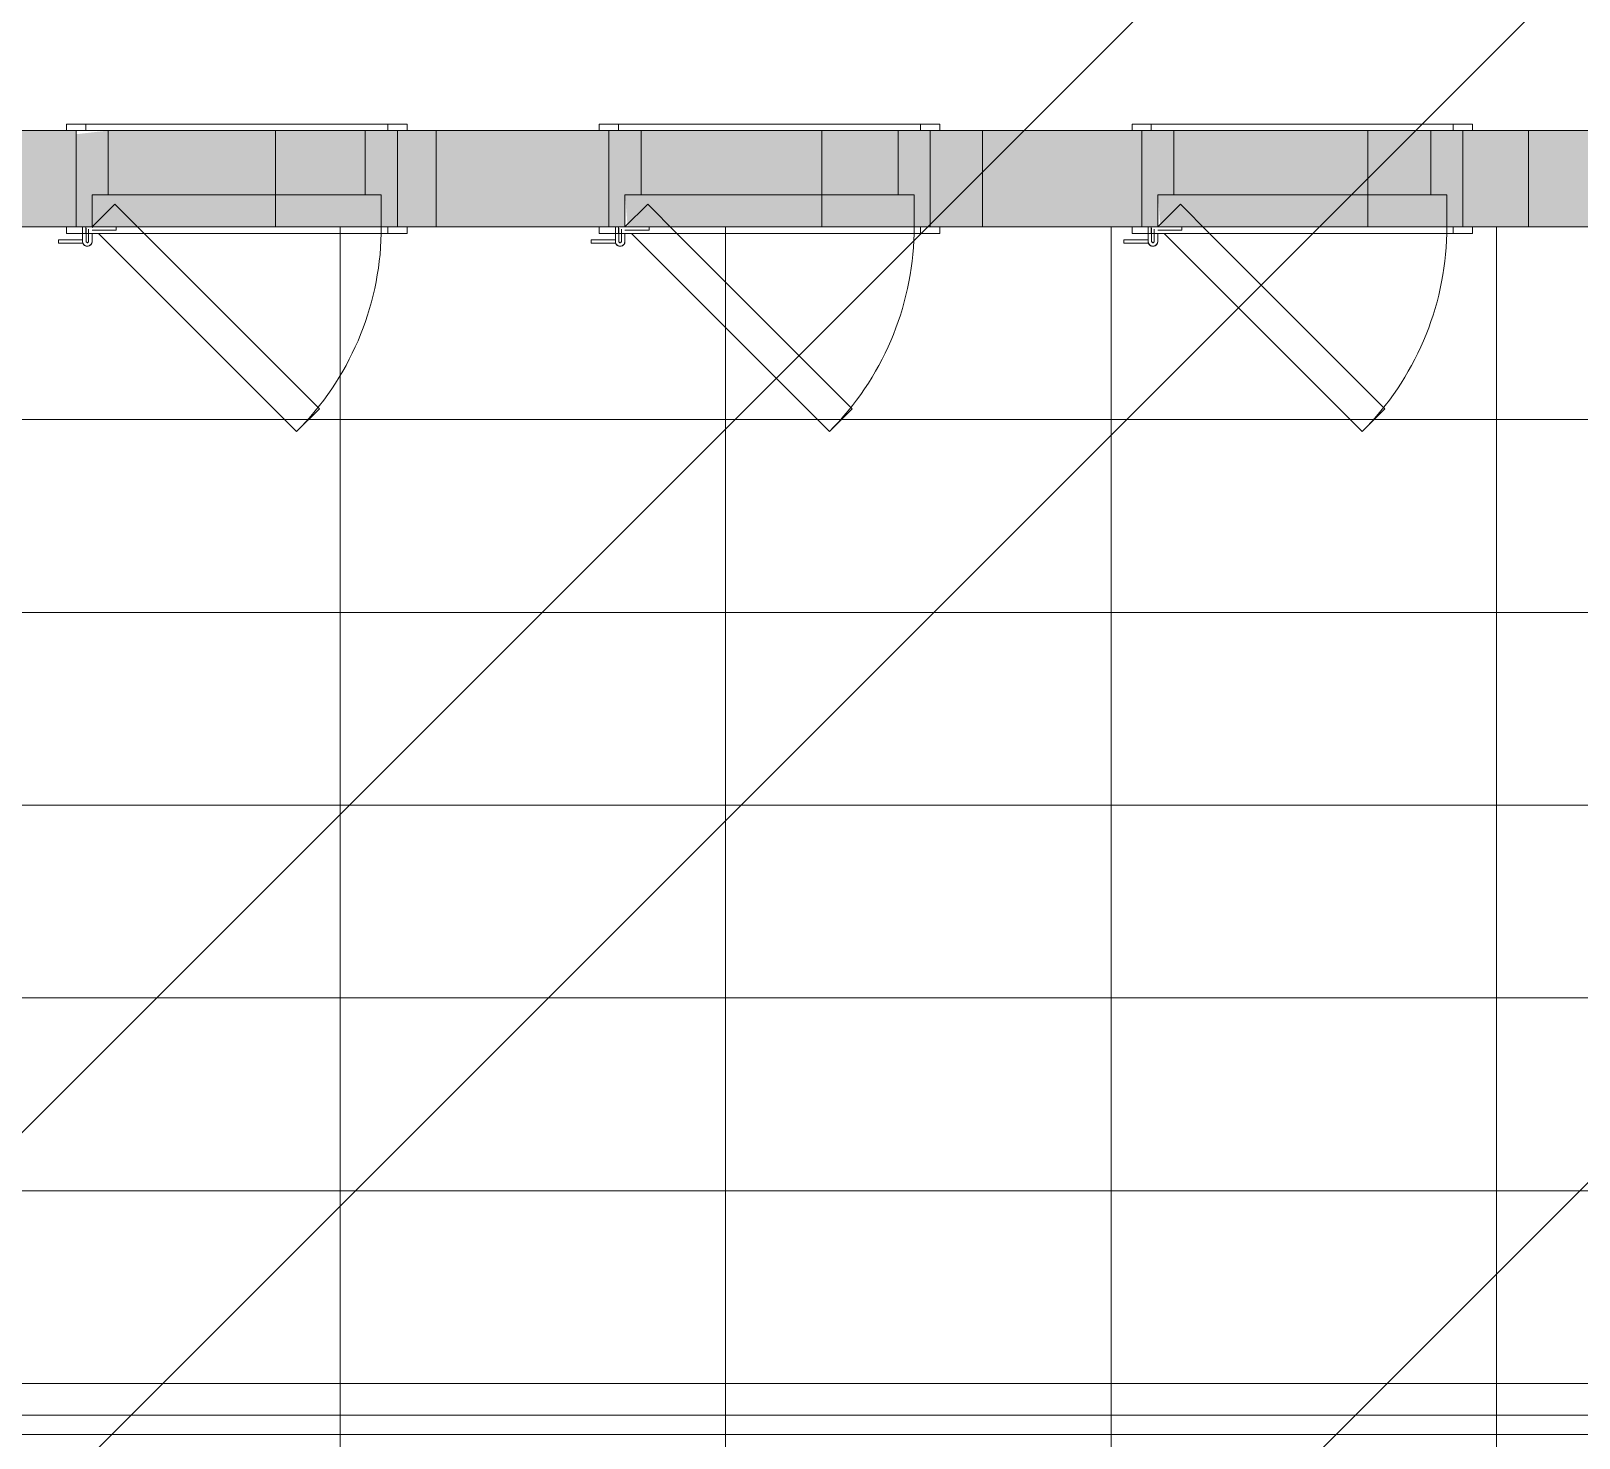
# Model space of a CAD drawing. Header units: millimetres. Extents: x -57519 to 497916, y -349472 to 446842.
# Drawn here: x 330147 to 332556, y 40663 to 42852 of the extents above; entities that cross this region are included whole.
import ezdxf

# ---------------------------------------------------------------- set-up
doc = ezdxf.new("R2010")
doc.units = ezdxf.units.MM
for name, color, linetype, lineweight in [('A-DETL-GENF', 92, 'Continuous', 5), ('A-DOOR', 31, 'Continuous', 5), ('A-DOOR-FRAM', 31, 'Continuous', 5), ('A-FLOR', 192, 'Continuous', 5), ('A-FLOR-PATT', 8, 'Continuous', 5), ('A-WALL', 113, 'Continuous', 20), ('A-WALL-PATT', 111, 'Continuous', 20)]:
    doc.layers.add(name, color=color, linetype=linetype, lineweight=lineweight)

# ---------------------------------------------------------------- blocks, each defined once
blk = doc.blocks.new('DLN-Access Panel__AP01_ - _AP04_ 450 x 650 _WH_-V546-SITE COVERAGE')
at = {"layer": 'A-DOOR'}
for p, q in [((-265, 75), (-265, 85)), ((-265, 85), (-265, 75)), ((265, 85), (-265, 85)), ((-265, 85), (-235, 85)), ((-265, 75), (265, 75)), ((-265, 75), (-250, 75)), ((-250, 75), (-235, 75)), ((-235, 85), (-235, 75)), ((-235, 85), (235, 85)), ((235, 85), (-235, 85)), ((-235, 75), (-235, 85)), ((-235, 85), (235, 85)), ((235, 75), (-235, 75)), ((-235, 75), (-200, 75)), ((-235, 75), (-200, 75)), ((-200, 75), (200, 75)), ((-200, 75), (200, 75)), ((200, 75), (235, 75)), ((200, 75), (235, 75)), ((235, 85), (235, 75)), ((235, 85), (235, 75)), ((235, 85), (265, 85)), ((235, 75), (250, 75)), ((250, 75), (265, 75)), ((265, 75), (265, 85)), ((265, 75), (265, 85)), ((-189.6, -39.6), (-225, -75)), ((-144.3, -85), (-189.6, -39.6)), ((-240, -95), (-277.5, -95)), ((-277.5, -95), (-277.5, -100)), ((-277.5, -100), (-277.5, -95)), ((-277.5, -95), (-240, -95)), ((-240, -95), (-277.5, -95)), ((-277.5, -95), (-277.5, -100)), ((-277.5, -100), (-277.5, -95)), ((-277.5, -95), (-240, -95)), ((-265, -85), (-265, -75)), ((-265, -75), (-265, -85)), ((265, -75), (-265, -75)), ((-265, -75), (-250, -75)), ((-265, -85), (265, -85)), ((-265, -85), (-240, -85)), ((-250, -75), (-240, -75)), ((-240, -75), (-240, -85)), ((-225, -75), (-240, -75)), ((-240, -75), (-225, -75)), ((-240, -85), (-240, -75)), ((-187.5, -75), (-240, -75)), ((-240, -75), (-240, -85)), ((-240, -85), (-240, -75)), ((-240, -75), (-187.5, -75)), ((-240, -75), (-240, -85)), ((-225, -75), (-240, -75)), ((-240, -75), (-225, -75)), ((-240, -85), (-240, -75)), ((-225, -75), (-240, -75)), ((-240, -75), (-240, -85)), ((-240, -85), (-240, -75)), ((-240, -75), (-225, -75)), ((-240, -85), (-240, -95)), ((-240, -95), (-240, -85)), ((-240, -85), (-240, -97.5)), ((-240, -97.5), (-240, -85)), ((-240, -85), (-240, -95)), ((-240, -95), (-240, -85)), ((-240, -85), (-240, -95)), ((-240, -95), (-240, -85)), ((-235, -75), (-235, -85)), ((-235, -75), (235, -75)), ((-225, -75), (-235, -75)), ((-235, -75), (-225, -75)), ((-235, -85), (-235, -76.7)), ((235, -85), (-235, -85)), ((-230.5, -75), (-234.5, -75)), ((-234.5, -75), (-230.5, -75)), ((-230.5, -75), (-234.5, -75)), ((-234.5, -75), (-230.5, -75)), ((-234.5, -76.8), (-234.5, -85)), ((-234.5, -85), (-234.5, -76.8)), ((-234.5, -76.8), (-234.5, -85)), ((-234.5, -85), (-234.5, -76.8)), ((-234.5, -85), (-234.5, -97.5)), ((-234.5, -97.5), (-234.5, -85)), ((-230.5, -85), (-230.5, -78.2)), ((-230.5, -78.2), (-230.5, -85)), ((-230.5, -97.5), (-230.5, -86.4)), ((-230.5, -86.4), (-230.5, -97.5)), ((-230.5, -96.6), (-230.5, -86.4)), ((-230.5, -86.4), (-230.5, -96.6)), ((-225, -75), (-224.2, -75.8)), ((-225, -80), (-187.5, -80)), ((-224.2, -80), (-225, -80)), ((-225, -80), (-224.2, -80)), ((-224.2, -80), (-225, -80)), ((-225, -97.5), (-225, -85)), ((-225, -85), (-225, -97.5)), ((-225, -97.5), (-225, -85)), ((-225, -85), (-225, -97.5)), ((-225, -97.5), (-225, -85)), ((-225, -85), (-225, -97.5)), ((-225, -97.5), (-225, -85)), ((-225, -85), (-225, -97.5)), ((-187.5, -75), (-224.2, -75)), ((-224.2, -75), (-187.5, -75)), ((-187.5, -75), (-224.2, -75)), ((-224.2, -75), (-187.5, -75)), ((-187.5, -80), (-224.2, -80)), ((-224.2, -80), (-187.5, -80)), ((-187.5, -80), (-224.2, -80)), ((-224.2, -85), (235, -85)), ((-224.2, -85), (235, -85)), ((-215, -85), (93.2, -393.2)), ((-187.5, -80), (-187.5, -75)), ((-187.5, -75), (-187.5, -80)), ((-187.5, -80), (-187.5, -75)), ((-187.5, -75), (-187.5, -80)), ((225, -75), (-187.5, -75)), ((-187.5, -75), (225, -75)), ((128.6, -357.8), (-144.3, -85)), ((235, -75), (225, -75)), ((225, -75), (235, -75)), ((235, -75), (235, -85)), ((235, -75), (235, -85)), ((235, -75), (250, -75)), ((235, -85), (265, -85)), ((250, -75), (265, -75)), ((265, -85), (265, -75)), ((265, -85), (265, -75)), ((-277.5, -100), (-239.6, -100)), ((-239.6, -100), (-277.5, -100)), ((-277.5, -100), (-239.6, -100)), ((-239.6, -100), (-277.5, -100)), ((93.2, -393.2), (128.6, -357.8))]:
    blk.add_line(p, q, dxfattribs=at)
for centre, radius, start, end in [((-225, -75), 450, 315, 358.6824), ((-225, -75), 450, 358.6824, 359.9875), ((-232.5, -97.5), 7.5, 180, 0), ((-232.5, -97.5), 7.5, 180, 0), ((-232.5, -97.5), 7.5, 180, 195), ((-232.5, -97.5), 7.5, 180, 195), ((-232.5, -97.5), 7.5, 195, 0), ((-232.5, -97.5), 7.5, 195, 0), ((-232.5, -97.5), 7.5, 199.4712, 360), ((-232.5, -97.5), 7.5, 199.4712, 0), ((-232.5, -97.5), 7.5, 199.4712, 360), ((-232.5, -97.5), 7.5, 199.4712, 301.6259), ((-232.5, -97.5), 2, 180, 315), ((-232.5, -97.5), 2, 180, 0), ((-232.5, -97.5), 2, 180, 360), ((-232.5, -97.5), 2, 180, 0), ((-232.5, -97.5), 2, 315, 360), ((-232.5, -97.5), 7.5, 301.6259, 330.8129), ((-232.5, -97.5), 7.5, 330.8129, 0)]:
    blk.add_arc(centre, radius, start, end, dxfattribs=at)
at = {"layer": 'A-DOOR-FRAM'}
for p, q in [((250, 75), (-250, 75)), ((-250, 75), (-250, -75)), ((-250, 75), (-250, -75)), ((-235, 75), (-250, 75)), ((-200, 75), (-235, 75)), ((-200, -25), (-200, 75)), ((-200, -25), (-200, 75)), ((-200, 75), (200, 75)), ((200, 75), (-200, 75)), ((200, 75), (-200, 75)), ((200, -25), (200, 75)), ((200, 75), (200, -25)), ((235, 75), (200, 75)), ((250, 75), (235, 75)), ((250, 75), (250, -75)), ((250, -75), (250, 75)), ((-225, -75), (-225, -25)), ((-225, -75), (-225, -25)), ((-225, -25), (225, -25)), ((-200, -25), (-225, -25)), ((200, -25), (-200, -25)), ((-200, -25), (200, -25)), ((200, -25), (-200, -25)), ((225, -25), (200, -25)), ((225, -75), (225, -25)), ((225, -25), (225, -75)), ((-250, -75), (250, -75)), ((-240, -75), (-250, -75)), ((-225, -75), (-235, -75)), ((225, -75), (-225, -75)), ((-187.5, -75), (-225, -75)), ((-187.5, -75), (-224.2, -75)), ((225, -75), (-187.5, -75)), ((225, -75), (-187.5, -75)), ((235, -75), (225, -75)), ((250, -75), (235, -75))]:
    blk.add_line(p, q, dxfattribs=at)
blk = doc.blocks.new('DLN-Access Panel__AP01_ - _AP04_ 450 x 650 _WH_-V547-SITE COVERAGE')
at = {"layer": 'A-DOOR'}
for p, q in [((-265, 75), (-265, 85)), ((-265, 85), (-265, 75)), ((265, 85), (-265, 85)), ((-265, 85), (-235, 85)), ((-265, 75), (265, 75)), ((-265, 75), (-250, 75)), ((-250, 75), (-235, 75)), ((-235, 85), (-235, 75)), ((-235, 85), (235, 85)), ((235, 85), (-235, 85)), ((-235, 75), (-235, 85)), ((-235, 85), (235, 85)), ((235, 75), (-235, 75)), ((-235, 75), (-200, 75)), ((-235, 75), (-200, 75)), ((-200, 75), (200, 75)), ((-200, 75), (200, 75)), ((200, 75), (235, 75)), ((200, 75), (235, 75)), ((235, 85), (235, 75)), ((235, 85), (235, 75)), ((235, 85), (265, 85)), ((235, 75), (250, 75)), ((250, 75), (265, 75)), ((265, 75), (265, 85)), ((265, 75), (265, 85)), ((-189.6, -39.6), (-225, -75)), ((-144.3, -85), (-189.6, -39.6)), ((-240, -95), (-277.5, -95)), ((-277.5, -95), (-277.5, -100)), ((-277.5, -100), (-277.5, -95)), ((-277.5, -95), (-240, -95)), ((-240, -95), (-277.5, -95)), ((-277.5, -95), (-277.5, -100)), ((-277.5, -100), (-277.5, -95)), ((-277.5, -95), (-240, -95)), ((-265, -85), (-265, -75)), ((-265, -75), (-265, -85)), ((265, -75), (-265, -75)), ((-265, -75), (-250, -75)), ((-265, -85), (265, -85)), ((-265, -85), (-240, -85)), ((-250, -75), (-240, -75)), ((-240, -75), (-240, -85)), ((-225, -75), (-240, -75)), ((-240, -75), (-225, -75)), ((-240, -85), (-240, -75)), ((-187.5, -75), (-240, -75)), ((-240, -75), (-240, -85)), ((-240, -85), (-240, -75)), ((-240, -75), (-187.5, -75)), ((-240, -75), (-240, -85)), ((-225, -75), (-240, -75)), ((-240, -75), (-225, -75)), ((-240, -85), (-240, -75)), ((-225, -75), (-240, -75)), ((-240, -75), (-240, -85)), ((-240, -85), (-240, -75)), ((-240, -75), (-225, -75)), ((-240, -85), (-240, -95)), ((-240, -95), (-240, -85)), ((-240, -85), (-240, -97.5)), ((-240, -97.5), (-240, -85)), ((-240, -85), (-240, -95)), ((-240, -95), (-240, -85)), ((-240, -85), (-240, -95)), ((-240, -95), (-240, -85)), ((-235, -75), (-235, -85)), ((-235, -75), (235, -75)), ((-225, -75), (-235, -75)), ((-235, -75), (-225, -75)), ((-235, -85), (-235, -76.7)), ((235, -85), (-235, -85)), ((-230.5, -75), (-234.5, -75)), ((-234.5, -75), (-230.5, -75)), ((-230.5, -75), (-234.5, -75)), ((-234.5, -75), (-230.5, -75)), ((-234.5, -76.8), (-234.5, -85)), ((-234.5, -85), (-234.5, -76.8)), ((-234.5, -76.8), (-234.5, -85)), ((-234.5, -85), (-234.5, -76.8)), ((-234.5, -85), (-234.5, -97.5)), ((-234.5, -97.5), (-234.5, -85)), ((-230.5, -85), (-230.5, -78.2)), ((-230.5, -78.2), (-230.5, -85)), ((-230.5, -97.5), (-230.5, -86.4)), ((-230.5, -86.4), (-230.5, -97.5)), ((-230.5, -96.6), (-230.5, -86.4)), ((-230.5, -86.4), (-230.5, -96.6)), ((-187.5, -75), (-225, -75)), ((-225, -75), (-187.5, -75)), ((-187.5, -75), (-225, -75)), ((-225, -75), (-187.5, -75)), ((-225, -80), (-187.5, -80)), ((-187.5, -80), (-225, -80)), ((-225, -80), (-187.5, -80)), ((-187.5, -80), (-225, -80)), ((-225, -97.5), (-225, -85)), ((-225, -85), (-225, -97.5)), ((-225, -97.5), (-225, -85)), ((-225, -85), (-225, -97.5)), ((-225, -97.5), (-225, -85)), ((-225, -85), (-225, -97.5)), ((-225, -97.5), (-225, -85)), ((-225, -85), (-225, -97.5)), ((-225, -85), (235, -85)), ((-225, -85), (235, -85)), ((-215, -85), (93.2, -393.2)), ((-187.5, -80), (-187.5, -75)), ((-187.5, -75), (-187.5, -80)), ((-187.5, -80), (-187.5, -75)), ((-187.5, -75), (-187.5, -80)), ((225, -75), (-187.5, -75)), ((-187.5, -75), (225, -75)), ((128.6, -357.8), (-144.3, -85)), ((235, -75), (225, -75)), ((225, -75), (235, -75)), ((235, -75), (235, -85)), ((235, -75), (235, -85)), ((235, -75), (250, -75)), ((235, -85), (265, -85)), ((250, -75), (265, -75)), ((265, -85), (265, -75)), ((265, -85), (265, -75)), ((-277.5, -100), (-239.6, -100)), ((-239.6, -100), (-277.5, -100)), ((-277.5, -100), (-239.6, -100)), ((-239.6, -100), (-277.5, -100)), ((93.2, -393.2), (128.6, -357.8))]:
    blk.add_line(p, q, dxfattribs=at)
for centre, radius, start, end in [((-225, -75), 450, 315, 358.6824), ((-225, -75), 450, 358.6824, 359.9875), ((-232.5, -97.5), 7.5, 180, 315), ((-232.5, -97.5), 7.5, 180, 195), ((-232.5, -97.5), 7.5, 180, 195), ((-232.5, -97.5), 7.5, 180, 195), ((-232.5, -97.5), 7.5, 195, 0), ((-232.5, -97.5), 7.5, 195, 0), ((-232.5, -97.5), 7.5, 195, 0), ((-232.5, -97.5), 7.5, 199.4712, 360), ((-232.5, -97.5), 7.5, 199.4712, 0), ((-232.5, -97.5), 7.5, 199.4712, 345.4065), ((-232.5, -97.5), 7.5, 199.4712, 228.6583), ((-232.5, -97.5), 7.5, 228.6583, 301.6259), ((-232.5, -97.5), 2, 180, 195), ((-232.5, -97.5), 2, 180, 0), ((-232.5, -97.5), 2, 180, 225), ((-232.5, -97.5), 2, 180, 0), ((-232.5, -97.5), 2, 195, 225), ((-232.5, -97.5), 2, 225, 360), ((-232.5, -97.5), 2, 225, 240), ((-232.5, -97.5), 2, 240, 255), ((-232.5, -97.5), 2, 255, 360), ((-232.5, -97.5), 7.5, 301.6259, 0), ((-232.5, -97.5), 7.5, 315, 0), ((-232.5, -97.5), 7.5, 345.4065, 360)]:
    blk.add_arc(centre, radius, start, end, dxfattribs=at)
at = {"layer": 'A-DOOR-FRAM'}
for p, q in [((250, 75), (-250, 75)), ((-250, 75), (-250, -75)), ((-250, 75), (-250, -75)), ((-235, 75), (-250, 75)), ((-200, 75), (-235, 75)), ((-200, -25), (-200, 75)), ((-200, -25), (-200, 75)), ((-200, 75), (200, 75)), ((200, 75), (-200, 75)), ((200, 75), (-200, 75)), ((200, -25), (200, 75)), ((200, 75), (200, -25)), ((235, 75), (200, 75)), ((250, 75), (235, 75)), ((250, 75), (250, -75)), ((250, -75), (250, 75)), ((-225, -75), (-225, -25)), ((-225, -75), (-225, -25)), ((-225, -25), (225, -25)), ((-200, -25), (-225, -25)), ((200, -25), (-200, -25)), ((-200, -25), (200, -25)), ((200, -25), (-200, -25)), ((225, -25), (200, -25)), ((225, -75), (225, -25)), ((225, -25), (225, -75)), ((-250, -75), (250, -75)), ((-240, -75), (-250, -75)), ((-225, -75), (-235, -75)), ((225, -75), (-225, -75)), ((-187.5, -75), (-225, -75)), ((-187.5, -75), (-225, -75)), ((225, -75), (-187.5, -75)), ((225, -75), (-187.5, -75)), ((235, -75), (225, -75)), ((250, -75), (235, -75))]:
    blk.add_line(p, q, dxfattribs=at)
blk = doc.blocks.new('DLN-Access Panel__AP01_ - _AP04_ 450 x 650 _WH_-V548-SITE COVERAGE')
at = {"layer": 'A-DOOR'}
for p, q in [((-265, 75), (-265, 85)), ((-265, 85), (-265, 75)), ((265, 85), (-265, 85)), ((-265, 85), (-235, 85)), ((-265, 75), (265, 75)), ((-265, 75), (-250, 75)), ((-250, 75), (-235, 75)), ((-235, 85), (-235, 75)), ((-235, 85), (235, 85)), ((235, 85), (-235, 85)), ((-235, 75), (-235, 85)), ((-235, 85), (235, 85)), ((235, 75), (-235, 75)), ((-235, 75), (-200, 75)), ((-235, 75), (-200, 75)), ((-200, 75), (200, 75)), ((-200, 75), (200, 75)), ((200, 75), (235, 75)), ((200, 75), (235, 75)), ((235, 85), (235, 75)), ((235, 85), (235, 75)), ((235, 85), (265, 85)), ((235, 75), (250, 75)), ((250, 75), (265, 75)), ((265, 75), (265, 85)), ((265, 75), (265, 85)), ((-189.6, -39.6), (-225, -75)), ((-144.3, -85), (-189.6, -39.6)), ((-240, -95), (-277.5, -95)), ((-277.5, -95), (-277.5, -100)), ((-277.5, -100), (-277.5, -95)), ((-277.5, -95), (-240, -95)), ((-240, -95), (-277.5, -95)), ((-277.5, -95), (-277.5, -100)), ((-277.5, -100), (-277.5, -95)), ((-277.5, -95), (-240, -95)), ((-265, -85), (-265, -75)), ((-265, -75), (-265, -85)), ((265, -75), (-265, -75)), ((-265, -75), (-250, -75)), ((-265, -85), (265, -85)), ((-265, -85), (-240, -85)), ((-250, -75), (-240, -75)), ((-240, -75), (-240, -85)), ((-225, -75), (-240, -75)), ((-240, -75), (-225, -75)), ((-240, -85), (-240, -75)), ((-187.5, -75), (-240, -75)), ((-240, -75), (-240, -85)), ((-240, -85), (-240, -75)), ((-240, -75), (-187.5, -75)), ((-240, -75), (-240, -85)), ((-225, -75), (-240, -75)), ((-240, -75), (-225, -75)), ((-240, -85), (-240, -75)), ((-225, -75), (-240, -75)), ((-240, -75), (-240, -85)), ((-240, -85), (-240, -75)), ((-240, -75), (-225, -75)), ((-240, -85), (-240, -95)), ((-240, -95), (-240, -85)), ((-240, -85), (-240, -97.5)), ((-240, -97.5), (-240, -85)), ((-240, -85), (-240, -95)), ((-240, -95), (-240, -85)), ((-240, -85), (-240, -95)), ((-240, -95), (-240, -85)), ((-235, -75), (-235, -85)), ((-235, -75), (235, -75)), ((-225, -75), (-235, -75)), ((-235, -75), (-225, -75)), ((-235, -85), (-235, -76.7)), ((235, -85), (-235, -85)), ((-230.5, -75), (-234.5, -75)), ((-234.5, -75), (-230.5, -75)), ((-230.5, -75), (-234.5, -75)), ((-234.5, -75), (-230.5, -75)), ((-234.5, -76.8), (-234.5, -85)), ((-234.5, -85), (-234.5, -76.8)), ((-234.5, -76.8), (-234.5, -85)), ((-234.5, -85), (-234.5, -76.8)), ((-234.5, -85), (-234.5, -97.5)), ((-234.5, -97.5), (-234.5, -85)), ((-230.5, -85), (-230.5, -78.2)), ((-230.5, -78.2), (-230.5, -85)), ((-230.5, -97.5), (-230.5, -86.4)), ((-230.5, -86.4), (-230.5, -97.5)), ((-230.5, -96.6), (-230.5, -86.4)), ((-230.5, -86.4), (-230.5, -96.6)), ((-187.5, -75), (-225, -75)), ((-225, -75), (-187.5, -75)), ((-187.5, -75), (-225, -75)), ((-225, -75), (-187.5, -75)), ((-225, -80), (-187.5, -80)), ((-187.5, -80), (-225, -80)), ((-225, -80), (-187.5, -80)), ((-187.5, -80), (-225, -80)), ((-225, -97.5), (-225, -85)), ((-225, -85), (-225, -97.5)), ((-225, -97.5), (-225, -85)), ((-225, -85), (-225, -97.5)), ((-225, -97.5), (-225, -85)), ((-225, -85), (-225, -97.5)), ((-225, -97.5), (-225, -85)), ((-225, -85), (-225, -97.5)), ((-225, -85), (235, -85)), ((-225, -85), (235, -85)), ((-215, -85), (93.2, -393.2)), ((-187.5, -80), (-187.5, -75)), ((-187.5, -75), (-187.5, -80)), ((-187.5, -80), (-187.5, -75)), ((-187.5, -75), (-187.5, -80)), ((225, -75), (-187.5, -75)), ((-187.5, -75), (225, -75)), ((128.6, -357.8), (-144.3, -85)), ((235, -75), (225, -75)), ((225, -75), (235, -75)), ((235, -75), (235, -85)), ((235, -75), (235, -85)), ((235, -75), (250, -75)), ((235, -85), (265, -85)), ((250, -75), (265, -75)), ((265, -85), (265, -75)), ((265, -85), (265, -75)), ((-277.5, -100), (-239.6, -100)), ((-239.6, -100), (-277.5, -100)), ((-277.5, -100), (-239.6, -100)), ((-239.6, -100), (-277.5, -100)), ((93.2, -393.2), (128.6, -357.8))]:
    blk.add_line(p, q, dxfattribs=at)
for centre, radius, start, end in [((-225, -75), 450, 315, 358.6824), ((-225, -75), 450, 358.6824, 359.9875), ((-232.5, -97.5), 7.5, 180, 255), ((-232.5, -97.5), 7.5, 180, 0), ((-232.5, -97.5), 7.5, 180, 195), ((-232.5, -97.5), 7.5, 180, 195), ((-232.5, -97.5), 7.5, 195, 0), ((-232.5, -97.5), 7.5, 195, 225), ((-232.5, -97.5), 7.5, 199.4712, 228.6583), ((-232.5, -97.5), 7.5, 199.4712, 330.8129), ((-232.5, -97.5), 7.5, 199.4712, 301.6259), ((-232.5, -97.5), 7.5, 199.4712, 272.4388), ((-232.5, -97.5), 7.5, 225, 0), ((-232.5, -97.5), 7.5, 228.6583, 360), ((-232.5, -97.5), 2, 180, 285), ((-232.5, -97.5), 2, 180, 270), ((-232.5, -97.5), 2, 180, 315), ((-232.5, -97.5), 2, 180, 0), ((-232.5, -97.5), 7.5, 255, 0), ((-232.5, -97.5), 2, 270, 0), ((-232.5, -97.5), 7.5, 272.4388, 287.0324), ((-232.5, -97.5), 2, 285, 360), ((-232.5, -97.5), 2, 315, 360), ((-232.5, -97.5), 7.5, 287.0324, 301.6259), ((-232.5, -97.5), 7.5, 301.6259, 360), ((-232.5, -97.5), 7.5, 301.6259, 0), ((-232.5, -97.5), 7.5, 330.8129, 0)]:
    blk.add_arc(centre, radius, start, end, dxfattribs=at)
at = {"layer": 'A-DOOR-FRAM'}
for p, q in [((250, 75), (-250, 75)), ((-250, 75), (-250, -75)), ((-250, 75), (-250, -75)), ((-235, 75), (-250, 75)), ((-200, 75), (-235, 75)), ((-200, -25), (-200, 75)), ((-200, -25), (-200, 75)), ((-200, 75), (200, 75)), ((200, 75), (-200, 75)), ((200, 75), (-200, 75)), ((200, -25), (200, 75)), ((200, 75), (200, -25)), ((235, 75), (200, 75)), ((250, 75), (235, 75)), ((250, 75), (250, -75)), ((250, -75), (250, 75)), ((-225, -75), (-225, -25)), ((-225, -75), (-225, -25)), ((-225, -25), (225, -25)), ((-200, -25), (-225, -25)), ((200, -25), (-200, -25)), ((-200, -25), (200, -25)), ((200, -25), (-200, -25)), ((225, -25), (200, -25)), ((225, -75), (225, -25)), ((225, -25), (225, -75)), ((-250, -75), (250, -75)), ((-240, -75), (-250, -75)), ((-225, -75), (-235, -75)), ((225, -75), (-225, -75)), ((-187.5, -75), (-225, -75)), ((-187.5, -75), (-225, -75)), ((225, -75), (-187.5, -75)), ((225, -75), (-187.5, -75)), ((235, -75), (225, -75)), ((250, -75), (235, -75))]:
    blk.add_line(p, q, dxfattribs=at)

msp = doc.modelspace()

# ---------------------------------------------------------------- hatches: boundary and pattern name
at = {"layer": 'A-DETL-GENF'}
h = msp.add_hatch(dxfattribs=at)
h.set_pattern_fill('FP_40', color=250, style=0, pattern_type=2)
h.set_pattern_definition([(45, (248763.4, 0), (-1257.236, 1257.236), []), (45, (248763.4, 1905), (-1257.236, 1257.236), [])])
h.paths.add_polyline_path([(325750.1, -8642.5), (328562.7, -8642.5), (328562.7, 4657.5), (341312.7, 4657.5), (341312.7, 30557.5), (342712.7, 30557.5), (342712.7, 48907.7), (339962.7, 48907.7), (339962.7, 52157.5), (338962.7, 52157.5), (338962.7, 53757.5), (297512.7, 53757.5), (297512.7, 52247.5), (286277.7, 52247.5), (286277.7, 34407.5), (285902.7, 34407.5), (285902.7, 7407.5), (286277.7, 7407.5), (286277.7, -2267.5), (315555.2, -2267.5), (315555.2, -8642.5), (321257.1, -8642.5)], flags=0)
at = {"layer": 'A-FLOR-PATT'}
h = msp.add_hatch(dxfattribs=at)
h.set_pattern_fill('FP_27', color=256, style=0, pattern_type=2)
h.set_pattern_definition([(90, (340827.73, 35647.5), (-600, 4e-14), []), (180, (340827.73, 35647.5), (-4e-14, -300), [])])
h.paths.add_polyline_path([(330264.6, 35647.5), (331827.7, 35647.5), (331823.6, 39552.5), (331152.7, 39552.5), (331152.7, 39542.5), (330952.7, 39542.5), (330952.7, 39552.5), (329852.7, 39552.5), (329852.7, 39577.5), (329877.7, 39577.5), (329877.7, 39727.5), (332002.7, 39727.5), (332002.7, 38047.5), (335052.7, 38047.5), (335052.7, 39557.5), (335027.7, 39557.5), (335027.7, 39532.5), (334427.7, 39532.5), (334427.7, 40332.5), (335052.7, 40332.5), (335052.7, 42547.5), (330027.7, 42547.5), (330027.7, 42522.5), (330052.7, 42522.5), (330052.7, 41002.5), (329852.7, 41002.5), (329852.7, 42827.5), (329806.2, 42827.5), (329806.2, 42852.5), (328426.2, 42852.5), (328426.2, 42827.5), (327777.7, 42827.5), (327777.7, 38427.5), (330252.7, 38427.5), (330252.7, 35647.5)], flags=0)
at = {"layer": 'A-WALL-PATT', "lineweight": 5, "transparency": 33554560}
h = msp.add_hatch(color=253, dxfattribs=at)
h.paths.add_polyline_path([(331875.6, 42547.5), (331875.6, 42697.5), (331546.5, 42697.5), (331546.5, 42547.5), (331860.6, 42547.5)], flags=0)
h.paths.add_polyline_path([(331031.5, 42547.5), (331046.5, 42547.5), (331046.5, 42697.5), (330717.3, 42697.5), (330717.3, 42547.5), (330732.3, 42547.5)], flags=0)
h.paths.add_polyline_path([(330217.3, 42547.5), (330217.3, 42697.5), (330027.7, 42697.5), (330027.7, 42547.5), (330202.3, 42547.5)], flags=0)
h.paths.add_polyline_path([(332375.6, 42547.5), (332704.8, 42547.5), (332704.8, 42697.5), (332375.6, 42697.5), (332375.6, 42627.4)], flags=0)
h.paths.add_polyline_path([(336862.7, 42547.5), (336877.7, 42547.5), (336877.7, 42697.5), (336677.7, 42697.5), (336677.7, 42547.5), (336692.7, 42547.5)], flags=0)
h.paths.add_polyline_path([(337377.7, 42547.5), (337852.7, 42547.5), (337852.7, 42697.5), (337377.7, 42697.5), (337377.7, 42678)], flags=0)
h.paths.add_polyline_path([(333534, 42547.5), (333534, 42697.5), (333204.8, 42697.5), (333204.8, 42547.5), (333519, 42547.5)], flags=0)
h.paths.add_polyline_path([(335992.7, 42547.5), (336177.7, 42547.5), (336177.7, 42697.5), (335977.7, 42697.5), (335977.7, 42547.5)], flags=0)
h.paths.add_polyline_path([(334034, 42547.5), (334375.6, 42547.5), (334375.6, 42697.5), (334034, 42697.5), (334034, 42577.9)], flags=0)
h.paths.add_polyline_path([(334875.6, 42547.5), (335477.7, 42547.5), (335477.7, 42697.5), (334875.6, 42697.5), (334875.6, 42552.8)], flags=0)
h = msp.add_hatch(color=253, dxfattribs=at)
h.paths.add_polyline_path([(332719.8, 42547.5), (332729.8, 42547.5), (332729.8, 42597.5), (332754.8, 42597.5), (332754.8, 42697.5), (332704.8, 42697.5), (332704.8, 42547.5), (332714.8, 42547.5)], flags=0)
h.paths.add_polyline_path([(332350.6, 42547.5), (332375.6, 42547.5), (332375.6, 42697.5), (332325.6, 42697.5), (332325.6, 42597.5), (332350.6, 42597.5)], flags=0)
h.paths.add_polyline_path([(331546.5, 42547.5), (331546.5, 42697.5), (331496.5, 42697.5), (331496.5, 42597.5), (331521.5, 42597.5), (331521.5, 42547.5), (331531.5, 42547.5)], flags=0)
h.paths.add_polyline_path([(331890.6, 42547.5), (331900.6, 42547.5), (331900.6, 42597.5), (331925.6, 42597.5), (331925.6, 42697.5), (331875.6, 42697.5), (331875.6, 42547.5), (331885.6, 42547.5)], flags=0)
h.paths.add_polyline_path([(330217.3, 42547.5), (330242.3, 42547.5), (330243.1, 42597.5), (330267.3, 42597.5), (330267.3, 42697.5), (330217.3, 42691.8), (330217.3, 42550.8)], flags=0)
h.paths.add_polyline_path([(331046.5, 42547.5), (331071.5, 42547.5), (331071.5, 42597.5), (331096.5, 42597.5), (331096.5, 42697.5), (331046.5, 42697.5), (331046.5, 42550.8)], flags=0)
h.paths.add_polyline_path([(330702.3, 42547.5), (330717.3, 42547.5), (330717.3, 42697.5), (330667.3, 42697.5), (330667.3, 42597.5), (330692.3, 42597.5), (330692.3, 42547.5)], flags=0)
h.paths.add_polyline_path([(336877.7, 42547.5), (336902.7, 42547.5), (336902.7, 42597.5), (336927.7, 42597.5), (336927.7, 42697.5), (336877.7, 42697.5), (336877.7, 42550.8)], flags=0)
h.paths.add_polyline_path([(334375.6, 42547.5), (334400.6, 42547.5), (334400.6, 42597.5), (334425.6, 42597.5), (334425.6, 42697.5), (334375.6, 42697.5), (334375.6, 42550.8)], flags=0)
h.paths.add_polyline_path([(334019, 42547.5), (334034, 42547.5), (334034, 42697.5), (333984, 42697.5), (333984, 42597.5), (334009, 42597.5), (334009, 42547.5)], flags=0)
h.paths.add_polyline_path([(336677.7, 42547.5), (336677.7, 42697.5), (336627.7, 42697.5), (336627.7, 42597.5), (336652.7, 42597.5), (336652.7, 42547.5), (336662.7, 42547.5)], flags=0)
h.paths.add_polyline_path([(335962.7, 42547.5), (335977.7, 42547.5), (335977.7, 42697.5), (335927.7, 42697.5), (335927.7, 42597.5), (335952.7, 42592.5), (335952.7, 42547.5)], flags=0)
h.paths.add_polyline_path([(334875.6, 42547.5), (334875.6, 42697.5), (334825.6, 42697.5), (334825.6, 42597.5), (334850.6, 42597.5), (334850.6, 42547.5), (334860.6, 42547.5)], flags=0)
h.paths.add_polyline_path([(333534, 42547.5), (333559, 42547.5), (333559, 42597.5), (333584, 42597.5), (333584, 42697.5), (333534, 42697.5), (333534, 42550.8)], flags=0)
h.paths.add_polyline_path([(336192.7, 42547.5), (336202.7, 42547.5), (336202.7, 42597.5), (336227.7, 42597.5), (336227.7, 42697.5), (336177.7, 42697.5), (336177.7, 42547.5), (336187.7, 42547.5)], flags=0)
h.paths.add_polyline_path([(333189.8, 42547.5), (333204.8, 42547.5), (333204.8, 42697.5), (333154.8, 42697.5), (333154.8, 42597.5), (333179.8, 42597.5), (333179.8, 42547.5)], flags=0)
h.paths.add_polyline_path([(335477.7, 42547.5), (335502.7, 42547.5), (335502.7, 42597.5), (335527.7, 42597.5), (335527.7, 42697.5), (335477.7, 42697.5), (335477.7, 42550.8)], flags=0)
h.paths.add_polyline_path([(337377.7, 42547.5), (337377.7, 42697.5), (337327.7, 42697.5), (337327.7, 42597.5), (337352.7, 42597.5), (337352.7, 42547.5), (337362.7, 42547.5)], flags=0)
h = msp.add_hatch(color=253, dxfattribs=at)
h.paths.add_polyline_path([(331496.5, 42547.5), (331521.5, 42547.5), (331521.5, 42597.5), (331496.5, 42597.5), (331496.5, 42697.5), (331096.5, 42697.5), (331096.5, 42597.5), (331071.5, 42597.5), (331075.8, 42547.5), (331366.4, 42547.5)], flags=0)
h.paths.add_polyline_path([(330242.3, 42547.5), (330692.3, 42547.5), (330692.3, 42597.5), (330667.3, 42597.5), (330667.3, 42697.5), (330267.3, 42697.5), (330267.3, 42597.5), (330242.3, 42597.5)], flags=0)
h.paths.add_polyline_path([(332325.6, 42547.5), (332350.6, 42547.5), (332350.6, 42597.5), (332325.6, 42597.5), (332325.6, 42697.5), (331925.6, 42697.5), (331925.6, 42597.5), (331900.6, 42597.5), (331904.9, 42547.5), (331938.1, 42547.5)], flags=0)
h.paths.add_polyline_path([(332767.3, 42547.5), (333179.8, 42547.5), (333179.8, 42597.5), (333154.8, 42597.5), (333154.8, 42697.5), (332754.8, 42697.5), (332754.8, 42597.5), (332729.8, 42597.5), (332734.1, 42547.5), (332754.8, 42547.5)], flags=0)
h.paths.add_polyline_path([(337327.7, 42547.5), (337352.7, 42547.5), (337352.7, 42597.5), (337327.7, 42597.5), (337327.7, 42697.5), (336927.7, 42697.5), (336927.7, 42597.5), (336902.7, 42597.5), (336907, 42547.5), (336982.7, 42547.5)], flags=0)
h.paths.add_polyline_path([(333612.9, 42547.5), (334009, 42547.5), (334009, 42597.5), (333984, 42597.5), (333984, 42697.5), (333584, 42697.5), (333584, 42597.5), (333559, 42592.1), (333563.3, 42547.5), (333596.5, 42547.5)], flags=0)
h.paths.add_polyline_path([(335952.7, 42547.5), (335952.7, 42597.5), (335927.7, 42597.5), (335927.7, 42697.5), (335527.7, 42697.5), (335527.7, 42597.5), (335502.7, 42597.5), (335507, 42547.5), (335859.4, 42547.5)], flags=0)
h.paths.add_polyline_path([(336240.2, 42547.5), (336652.7, 42547.5), (336652.7, 42597.5), (336627.7, 42597.5), (336627.7, 42697.5), (336227.7, 42697.5), (336227.7, 42597.5), (336202.7, 42597.5), (336207, 42547.5), (336227.7, 42547.5)], flags=0)
h.paths.add_polyline_path([(334438.1, 42547.5), (334850.6, 42547.5), (334850.6, 42597.5), (334825.6, 42597.5), (334825.6, 42697.5), (334425.6, 42697.5), (334425.6, 42597.5), (334400.6, 42595.2), (334404.9, 42547.5)], flags=0)

# ---------------------------------------------------------------- linework, layer by layer
at = {"layer": 'A-FLOR'}
for p, q in [((330227.3, 42547.5), (329877.7, 42547.5)), ((330527.7, 42547.5), (330243.1, 42547.5)), ((331377.7, 42547.5), (331061.5, 42547.5)), ((332227.7, 42547.5), (331890.6, 42547.5))]:
    msp.add_line(p, q, dxfattribs=at)
at = {"layer": 'A-WALL', "lineweight": 5}
for p, q in [((333327.7, 42697.5), (330027.7, 42697.5)), ((330527.7, 42697.5), (330527.7, 42547.5)), ((330777.7, 42697.5), (330777.7, 42547.5)), ((331377.7, 42697.5), (331377.7, 42547.5)), ((331627.7, 42697.5), (331627.7, 42547.5)), ((332227.7, 42697.5), (332227.7, 42547.5)), ((332477.7, 42697.5), (332477.7, 42547.5)), ((330232.3, 42547.5), (330242.3, 42547.5)), ((330527.7, 42547.5), (331056.5, 42547.5)), ((331377.7, 42547.5), (331885.6, 42547.5)), ((332227.7, 42547.5), (332714.8, 42547.5)), ((333992.7, 40698.5), (327675.1, 40698.5)), ((334005.2, 40668.5), (327674.1, 40668.5))]:
    msp.add_line(p, q, dxfattribs=at)

# ---------------------------------------------------------------- block references
at = {"layer": 'A-DOOR'}
for name, p in [('DLN-Access Panel__AP01_ - _AP04_ 450 x 650 _WH_-V546-SITE COVERAGE', (330467.3, 42622.5)), ('DLN-Access Panel__AP01_ - _AP04_ 450 x 650 _WH_-V547-SITE COVERAGE', (331296.5, 42622.5)), ('DLN-Access Panel__AP01_ - _AP04_ 450 x 650 _WH_-V548-SITE COVERAGE', (332125.6, 42622.5))]:
    msp.add_blockref(name, p, dxfattribs=at)

doc.saveas('drawing.dxf')
